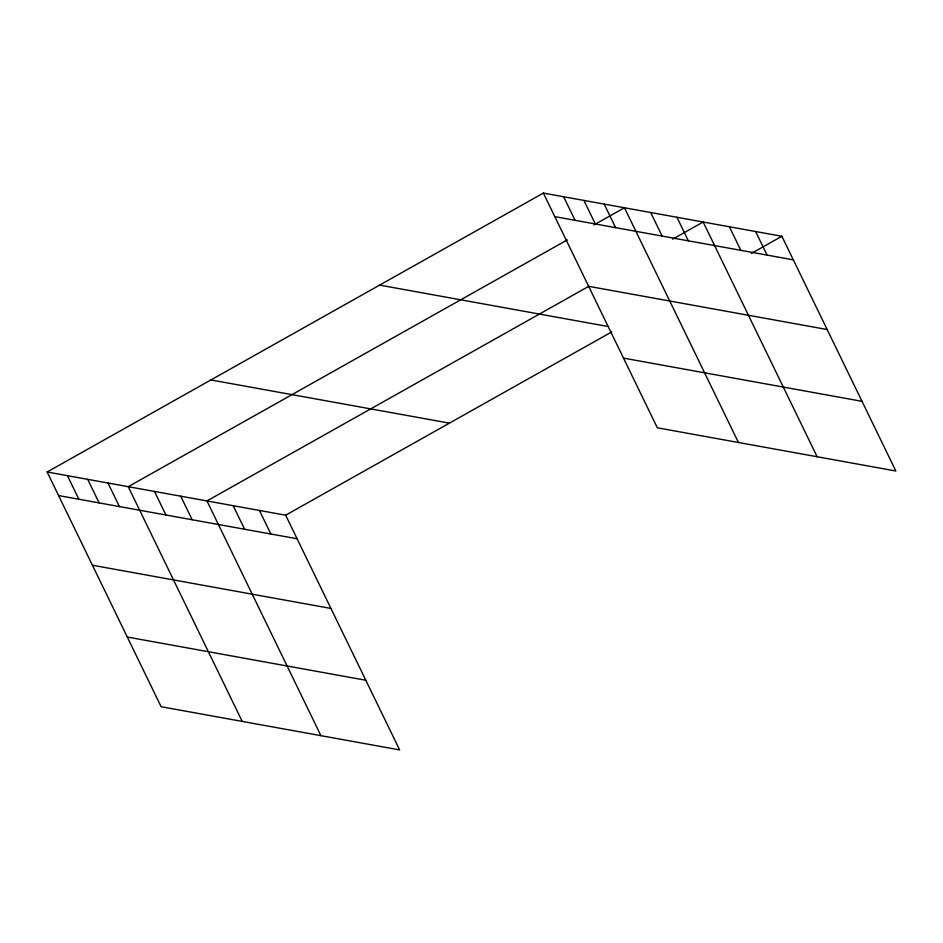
<?xml version="1.0" encoding="UTF-8"?>
<svg xmlns="http://www.w3.org/2000/svg" width="943" height="943" viewBox="0 0 943 943"><rect width="100%" height="100%" fill="white"/><g stroke="black" fill="none" stroke-linecap="round" stroke-linejoin="round"><path stroke-width="1.41" d="M47.15 471.995L285.658 515.196L399.632 749.921L161.123 706.72L47.15 471.995L543.368 193.079L781.877 236.28L895.85 471.005L657.342 427.804L543.368 193.079M567.332 239.876L128.236 486.682L242.221 721.407M593.996 224.894L624.455 207.766L738.44 442.491M588.915 286.236L206.953 500.933L320.926 735.67M672.701 239.145L703.16 222.018L817.145 456.754M285.658 515.196L611.724 331.912M751.406 253.408L781.877 236.28M554.802 216.642L793.311 259.844M588.644 286.318L827.152 329.531M379.616 285.116L608.459 326.573M623.512 358.116L862.008 401.329M210.902 379.946L449.41 423.148M58.596 495.558L297.104 538.759M92.426 565.234L330.934 608.447M127.293 637.032L365.801 680.245M755.638 231.53L767.083 255.093M729.399 226.78L740.844 250.343M676.933 217.267L688.366 240.83M650.694 212.517L662.139 236.08M604.18 204.089L615.626 227.652M583.906 200.423L595.351 223.986M563.643 196.745L575.077 220.308M259.419 510.446L270.865 534.009M233.18 505.696L244.626 529.259M180.714 496.183L192.16 519.746M154.475 491.433L165.921 514.996M107.973 483.005L119.407 506.568M87.699 479.339L99.133 502.902M67.424 475.661L78.87 499.224"/></g></svg>
